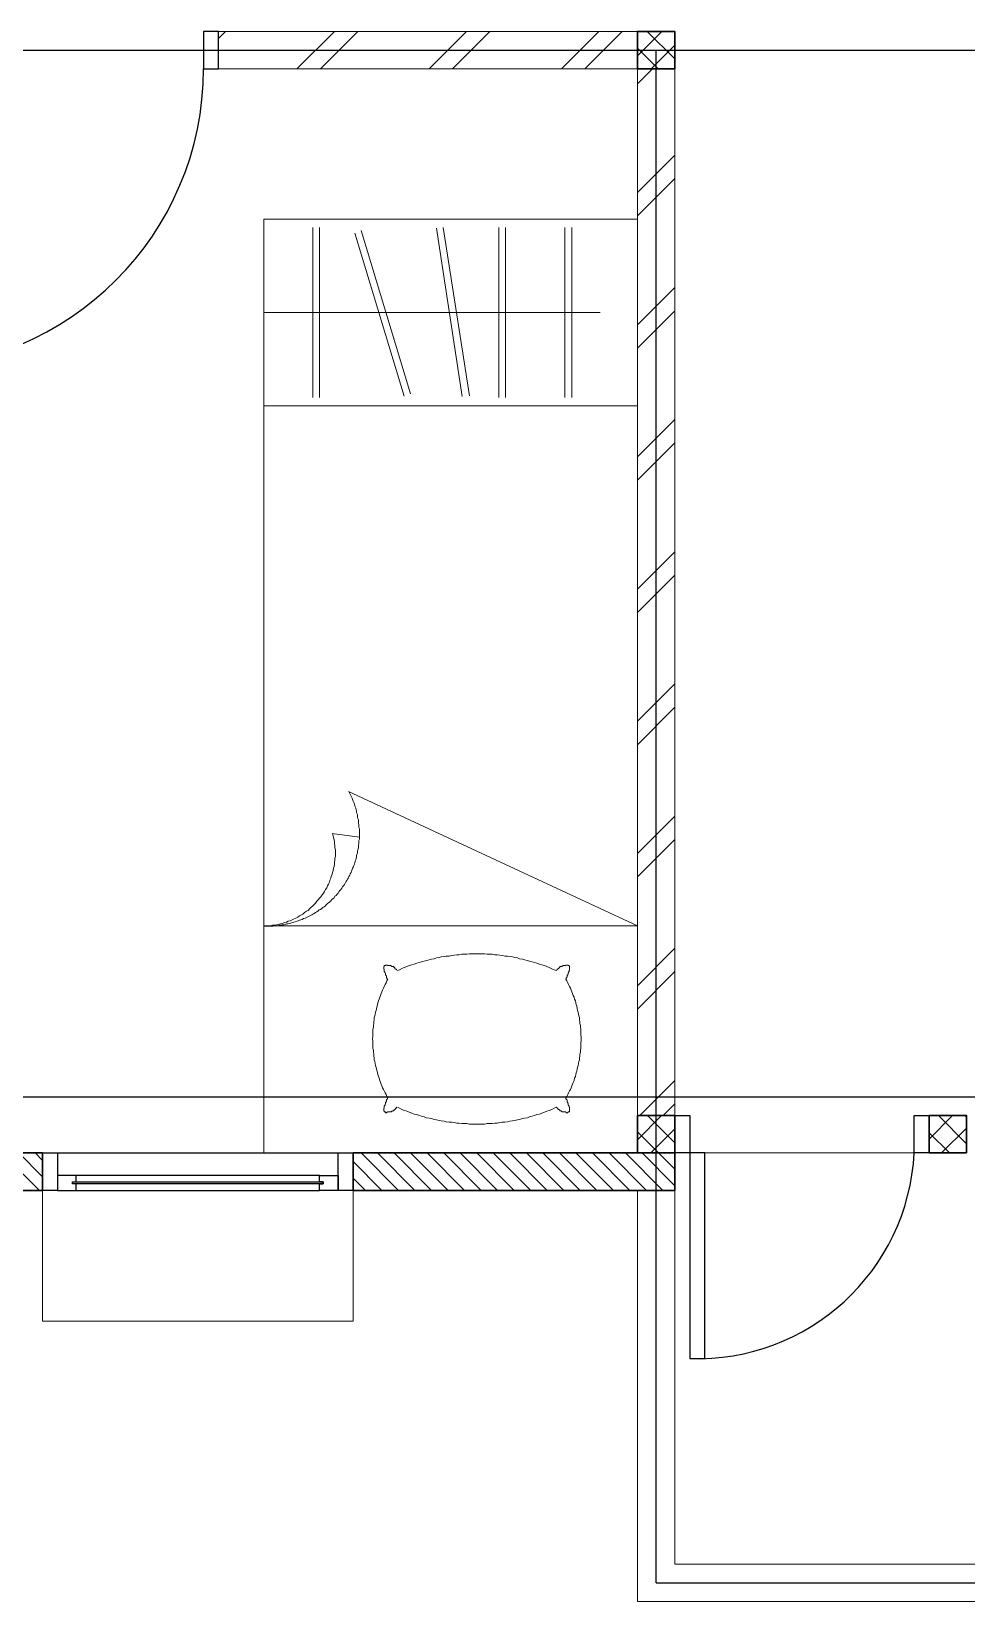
# Model space of a CAD drawing. Header units: millimetres. Extents: x -324 to 75, y -297 to 212.
# Drawn here: x -277.862 to -275.362, y 181.294 to 185.494 of the extents above; entities that cross this region are included whole.
import ezdxf

# ---------------------------------------------------------------- set-up
doc = ezdxf.new("R2010")
doc.units = ezdxf.units.MM
for name, color, linetype, lineweight in [('ars', 11, 'Continuous', 0), ('KOL', 1, 'Continuous', 30), ('KOLOM', 4, 'Continuous', 9), ('lan', 7, 'Continuous', 15), ('tem', 5, 'Continuous', 20)]:
    doc.layers.add(name, color=color, linetype=linetype, lineweight=lineweight)
doc.layers.add('as', color=1, linetype='Continuous', plot=False)
doc.layers.add('Kusen', color=30, linetype='Continuous')

# ---------------------------------------------------------------- blocks, each defined once
blk = doc.blocks.new('T. J2')
at = {"layer": 'Kusen'}
for p, q in [((-0.3692, 0.1), (0.2808, 0.1)), ((0.2808, 0.06), (-0.3692, 0.06)), ((-0.4192, 0), (0.3308, 0))]:
    blk.add_line(p, q, dxfattribs=at)
for points in [[(-0.4592, 0), (-0.4192, 0), (-0.4192, 0.1), (-0.4592, 0.1)], [(0.3308, 0), (0.3708, 0), (0.3708, 0.1), (0.3308, 0.1)]]:
    blk.add_lwpolyline(points, close=True, dxfattribs=at)
for points in [[(-0.3692, 0.0775), (-0.3692, 0.06), (-0.4192, 0.06), (-0.4192, 0.1), (-0.3692, 0.1), (-0.3692, 0.0825), (-0.3792, 0.0825), (-0.3792, 0.0775), (-0.3692, 0.0775)], [(0.2808, 0.0775), (0.2808, 0.06), (0.3308, 0.06), (0.3308, 0.1), (0.2808, 0.1), (0.2808, 0.0825), (0.2908, 0.0825), (0.2908, 0.0775), (0.2808, 0.0775)]]:
    blk.add_lwpolyline(points, dxfattribs=at)
at = {"layer": 'Kusen', "color": 141}
blk.add_lwpolyline([(-0.3792, 0.0775), (0.2908, 0.0775), (0.2908, 0.0825), (-0.3792, 0.0825)], close=True, dxfattribs=at)
blk = doc.blocks.new('K 10.10')
at = {"layer": 'ars'}
h = blk.add_hatch(dxfattribs=at)
h.set_pattern_fill('_USER', color=256, scale=0.05, angle=45, double=1, pattern_type=0)
h.set_pattern_definition([(45, (0, 0), (-0.035355339, 0.035355339), []), (135, (0, 0), (-0.035355339, -0.035355339), [])])
h.paths.add_polyline_path([(1560.5383, 1380.4069), (1560.6383, 1380.4069), (1560.6383, 1380.5069), (1560.5383, 1380.5069)])
at = {"layer": 'KOL'}
blk.add_lwpolyline([(1560.5383, 1380.4069), (1560.6383, 1380.4069), (1560.6383, 1380.5069), (1560.5383, 1380.5069)], close=True, dxfattribs=at)
blk = doc.blocks.new('P.60')
at = {"layer": 'Kusen'}
for points in [[(1472.8348, 997.5354), (1472.8748, 997.5354), (1472.8748, 997.4354), (1472.8348, 997.4354)], [(1473.4748, 997.5354), (1473.5148, 997.5354), (1473.5148, 997.4354), (1473.4748, 997.4354)], [(1472.8748, 996.8854), (1472.9148, 996.8854), (1472.9148, 997.4354), (1472.8748, 997.4354)]]:
    blk.add_lwpolyline(points, close=True, dxfattribs=at)
blk.add_arc((1472.8948, 997.4658), 0.5808, 268.0266, 356.9943, dxfattribs=at)
blk = doc.blocks.new('P.80')
at = {"layer": 'Kusen'}
for points in [[(-69.8094, -74.8368), (-69.7694, -74.8368), (-69.7694, -74.0368), (-69.8094, -74.0368)], [(-70.6094, -74.9368), (-70.5694, -74.9368), (-70.5694, -74.8368), (-70.6094, -74.8368)], [(-69.7694, -74.9368), (-69.7294, -74.9368), (-69.7294, -74.8368), (-69.7694, -74.8368)]]:
    blk.add_lwpolyline(points, close=True, dxfattribs=at)
blk.add_arc((-69.7694, -74.8368), 0.8, 90, 180, dxfattribs=at)
blk = doc.blocks.new('BED2')
blk.add_lwpolyline([(-0.4994, 1.9988), (0.4994, 1.9988), (0.4994, 0), (-0.4994, 0)], close=True)
for points in [[(0.4994, 1.9988), (0.4994, 0)], [(-0.1435, 1.8765), (-0.1435, 1.8765), (-0.1435, 1.8765), (-0.1447, 1.8765), (-0.1447, 1.8777), (-0.1447, 1.8789), (-0.1471, 1.8789), (-0.1471, 1.8814), (-0.1495, 1.8814), (-0.1495, 1.8826), (-0.1495, 1.8826), (-0.1495, 1.8838), (-0.1519, 1.8838), (-0.1519, 1.8862), (-0.1556, 1.8862), (-0.1556, 1.8874), (-0.158, 1.8874), (-0.158, 1.8886), (-0.1592, 1.8886), (-0.1592, 1.8886), (-0.1689, 1.8886), (-0.1689, 1.8898), (-0.1701, 1.8898), (-0.1701, 1.891), (-0.1737, 1.891), (-0.1737, 1.8898), (-0.1737, 1.8898), (-0.1737, 1.8886), (-0.1774, 1.8886), (-0.1774, 1.8886), (-0.1774, 1.8886), (-0.1774, 1.8862), (-0.1786, 1.8862), (-0.1786, 1.8789), (-0.1774, 1.8789), (-0.1774, 1.8765), (-0.1774, 1.8765), (-0.1774, 1.8729), (-0.1762, 1.8729), (-0.1762, 1.8705), (-0.1749, 1.8705), (-0.1749, 1.868), (-0.1737, 1.868), (-0.1737, 1.8668), (-0.1737, 1.8668), (-0.1737, 1.8632), (-0.1725, 1.8632), (-0.1725, 1.8608), (-0.1713, 1.8608), (-0.1713, 1.8571), (-0.1713, 1.8571), (-0.1713, 1.8559), (-0.1701, 1.8559), (-0.1701, 1.8547), (-0.1689, 1.8547), (-0.1689, 1.8523), (-0.1677, 1.8523)], [(0.2827, 1.8765), (0.2766, 1.8789), (0.2706, 1.8826), (0.2633, 1.885), (0.2573, 1.8874), (0.2512, 1.8898), (0.2439, 1.8923), (0.2379, 1.8947), (0.2306, 1.8959), (0.2246, 1.8983), (0.2185, 1.9007), (0.2113, 1.9019), (0.2052, 1.9044), (0.1979, 1.9056), (0.1919, 1.9068), (0.1846, 1.9092), (0.1786, 1.9104), (0.1713, 1.9116), (0.1653, 1.9128), (0.158, 1.914), (0.1519, 1.9153), (0.1447, 1.9165), (0.1374, 1.9165), (0.1314, 1.9177), (0.1241, 1.9189), (0.118, 1.9189), (0.1108, 1.9201), (0.1047, 1.9201), (0.0975, 1.9201), (0.0902, 1.9213), (0.0841, 1.9213), (0.0769, 1.9213), (0.0708, 1.9213), (0.0636, 1.9213), (0.0563, 1.9213), (0.0502, 1.9213), (0.043, 1.9201), (0.0369, 1.9201), (0.0297, 1.9201), (0.0224, 1.9189), (0.0163, 1.9189), (0.0091, 1.9177), (0.003, 1.9165), (-0.0042, 1.9165), (-0.0115, 1.9153), (-0.0176, 1.914), (-0.0248, 1.9128), (-0.0309, 1.9116), (-0.0381, 1.9104), (-0.0442, 1.9092), (-0.0515, 1.9068), (-0.0575, 1.9056), (-0.0648, 1.9044), (-0.0708, 1.9019), (-0.0781, 1.9007), (-0.0841, 1.8983), (-0.0902, 1.8959), (-0.0975, 1.8947), (-0.1035, 1.8923), (-0.1108, 1.8898), (-0.1168, 1.8874), (-0.1229, 1.885), (-0.1301, 1.8826), (-0.1362, 1.8789), (-0.1423, 1.8765)], [(0.3081, 1.8523), (0.3081, 1.8523), (0.3081, 1.8547), (0.3093, 1.8547), (0.3093, 1.8559), (0.3105, 1.8559), (0.3105, 1.8571), (0.3117, 1.8571), (0.3117, 1.8608), (0.3117, 1.8608), (0.3117, 1.8632), (0.313, 1.8632), (0.313, 1.8668), (0.3142, 1.8668), (0.3142, 1.868), (0.3142, 1.868), (0.3142, 1.8705), (0.3154, 1.8705), (0.3154, 1.8729), (0.3166, 1.8729), (0.3166, 1.8765), (0.3178, 1.8765), (0.3178, 1.8789), (0.3178, 1.8789), (0.3178, 1.8862), (0.3178, 1.8862), (0.3178, 1.8886), (0.3166, 1.8886), (0.3166, 1.8886), (0.3142, 1.8886), (0.3142, 1.8898), (0.313, 1.8898), (0.313, 1.891), (0.3093, 1.891), (0.3093, 1.8898), (0.3081, 1.8898), (0.3081, 1.8886), (0.2996, 1.8886), (0.2996, 1.8886), (0.2972, 1.8886), (0.2972, 1.8874), (0.296, 1.8874), (0.296, 1.8862), (0.2924, 1.8862), (0.2924, 1.8838), (0.29, 1.8838), (0.29, 1.8826), (0.2887, 1.8826), (0.2887, 1.8814), (0.2863, 1.8814), (0.2863, 1.8789), (0.2851, 1.8789), (0.2851, 1.8777), (0.2839, 1.8777), (0.2839, 1.8765), (0.2839, 1.8765), (0.2839, 1.8765), (0.2827, 1.8765)], [(-0.1677, 1.8523), (-0.1701, 1.8475), (-0.1725, 1.8426), (-0.1749, 1.8378), (-0.1774, 1.8329), (-0.1798, 1.8293), (-0.1822, 1.8245), (-0.1834, 1.8196), (-0.1858, 1.8148), (-0.187, 1.8099), (-0.1895, 1.8051), (-0.1907, 1.799), (-0.1931, 1.7942), (-0.1943, 1.7893), (-0.1955, 1.7845), (-0.1967, 1.7797), (-0.1979, 1.7748), (-0.1992, 1.77), (-0.2004, 1.7651), (-0.2016, 1.7591), (-0.2028, 1.7542), (-0.204, 1.7494), (-0.204, 1.7446), (-0.2052, 1.7397), (-0.2052, 1.7349), (-0.2064, 1.7288), (-0.2064, 1.724), (-0.2076, 1.7191), (-0.2076, 1.7143), (-0.2076, 1.7082), (-0.2076, 1.7034), (-0.2076, 1.6985), (-0.2088, 1.6937), (-0.2076, 1.6877), (-0.2076, 1.6828), (-0.2076, 1.678), (-0.2076, 1.6731), (-0.2076, 1.6683), (-0.2064, 1.6622), (-0.2064, 1.6574), (-0.2052, 1.6525), (-0.2052, 1.6477), (-0.204, 1.6429), (-0.204, 1.6368), (-0.2028, 1.632), (-0.2016, 1.6271), (-0.2004, 1.6223), (-0.1992, 1.6174), (-0.1979, 1.6126), (-0.1967, 1.6065), (-0.1955, 1.6017), (-0.1943, 1.5969), (-0.1931, 1.592), (-0.1907, 1.5872), (-0.1895, 1.5823), (-0.187, 1.5775), (-0.1858, 1.5726), (-0.1834, 1.5678), (-0.1822, 1.563), (-0.1798, 1.5581), (-0.1774, 1.5533), (-0.1749, 1.5484), (-0.1725, 1.5436), (-0.1701, 1.5387), (-0.1677, 1.5339)], [(0.3081, 1.5339), (0.3105, 1.5387), (0.313, 1.5436), (0.3154, 1.5484), (0.3178, 1.5533), (0.3202, 1.5581), (0.3226, 1.563), (0.3238, 1.5678), (0.3263, 1.5726), (0.3275, 1.5775), (0.3299, 1.5823), (0.3311, 1.5872), (0.3335, 1.592), (0.3347, 1.5969), (0.336, 1.6017), (0.3372, 1.6065), (0.3384, 1.6126), (0.3396, 1.6174), (0.3408, 1.6223), (0.342, 1.6271), (0.3432, 1.632), (0.3444, 1.6368), (0.3444, 1.6429), (0.3456, 1.6477), (0.3456, 1.6525), (0.3469, 1.6574), (0.3469, 1.6622), (0.3481, 1.6683), (0.3481, 1.6731), (0.3481, 1.678), (0.3481, 1.6828), (0.3493, 1.6889), (0.3493, 1.6937), (0.3493, 1.6985), (0.3481, 1.7034), (0.3481, 1.7082), (0.3481, 1.7143), (0.3481, 1.7191), (0.3469, 1.724), (0.3469, 1.7288), (0.3456, 1.7349), (0.3456, 1.7397), (0.3444, 1.7446), (0.3444, 1.7494), (0.3432, 1.7542), (0.342, 1.7591), (0.3408, 1.7651), (0.3396, 1.77), (0.3384, 1.7748), (0.3372, 1.7797), (0.336, 1.7845), (0.3347, 1.7893), (0.3335, 1.7942), (0.3311, 1.799), (0.3299, 1.8051), (0.3275, 1.8099), (0.3263, 1.8148), (0.3238, 1.8196), (0.3226, 1.8245), (0.3202, 1.8293), (0.3178, 1.8329), (0.3154, 1.8378), (0.313, 1.8426), (0.3105, 1.8475), (0.3081, 1.8523)], [(-0.1677, 1.5339), (-0.1689, 1.5339), (-0.1689, 1.5327), (-0.1701, 1.5327), (-0.1701, 1.5303), (-0.1713, 1.5303), (-0.1713, 1.5278), (-0.1713, 1.5278), (-0.1713, 1.5254), (-0.1725, 1.5254), (-0.1725, 1.523), (-0.1737, 1.523), (-0.1737, 1.5206), (-0.1737, 1.5206), (-0.1737, 1.5182), (-0.1749, 1.5182), (-0.1749, 1.5169), (-0.1762, 1.5169), (-0.1762, 1.5145), (-0.1774, 1.5145), (-0.1774, 1.5097), (-0.1774, 1.5097), (-0.1774, 1.5073), (-0.1786, 1.5073), (-0.1786, 1.5), (-0.1774, 1.5), (-0.1774, 1.4988), (-0.1774, 1.4988), (-0.1774, 1.4976), (-0.1737, 1.4976), (-0.1737, 1.4964), (-0.1737, 1.4964), (-0.1737, 1.4964), (-0.1701, 1.4964), (-0.1701, 1.4964), (-0.1689, 1.4964), (-0.1689, 1.4976), (-0.1592, 1.4976), (-0.1592, 1.4988), (-0.158, 1.4988), (-0.158, 1.5), (-0.1556, 1.5), (-0.1556, 1.5), (-0.1519, 1.5), (-0.1519, 1.5024), (-0.1495, 1.5024), (-0.1495, 1.5048), (-0.1495, 1.5048), (-0.1495, 1.5061), (-0.1471, 1.5061), (-0.1471, 1.5073), (-0.1447, 1.5073), (-0.1447, 1.5085), (-0.1447, 1.5085), (-0.1435, 1.5085), (-0.1435, 1.5097), (-0.1435, 1.5097)], [(0.2839, 1.5097), (0.2839, 1.5085), (0.2839, 1.5085), (0.2839, 1.5085), (0.2851, 1.5085), (0.2851, 1.5073), (0.2863, 1.5073), (0.2863, 1.5061), (0.2887, 1.5061), (0.2887, 1.5048), (0.29, 1.5048), (0.29, 1.5024), (0.2924, 1.5024), (0.2924, 1.5), (0.296, 1.5), (0.296, 1.5), (0.2972, 1.5), (0.2972, 1.4988), (0.2996, 1.4988), (0.2996, 1.4976), (0.3081, 1.4976), (0.3081, 1.4964), (0.3093, 1.4964), (0.3093, 1.4964), (0.313, 1.4964), (0.313, 1.4964), (0.3142, 1.4964), (0.3142, 1.4976), (0.3166, 1.4976), (0.3166, 1.4988), (0.3178, 1.4988), (0.3178, 1.5), (0.3178, 1.5), (0.3178, 1.5073), (0.3178, 1.5073), (0.3178, 1.5097), (0.3166, 1.5097), (0.3166, 1.5145), (0.3154, 1.5145), (0.3154, 1.5169), (0.3142, 1.5169), (0.3142, 1.5182), (0.3142, 1.5182), (0.3142, 1.5206), (0.313, 1.5206), (0.313, 1.523), (0.3117, 1.523), (0.3117, 1.5254), (0.3117, 1.5254), (0.3117, 1.5278), (0.3105, 1.5278), (0.3105, 1.5303), (0.3093, 1.5303), (0.3093, 1.5327), (0.3081, 1.5327), (0.3081, 1.5339), (0.3081, 1.5339)], [(-0.1423, 1.5109), (-0.1362, 1.5085), (-0.1289, 1.5048), (-0.1229, 1.5024), (-0.1168, 1.5), (-0.1108, 1.4976), (-0.1035, 1.4952), (-0.0975, 1.4939), (-0.0902, 1.4915), (-0.0841, 1.4891), (-0.0781, 1.4879), (-0.0708, 1.4855), (-0.0648, 1.4843), (-0.0575, 1.4818), (-0.0515, 1.4806), (-0.0442, 1.4794), (-0.0381, 1.477), (-0.0309, 1.4758), (-0.0248, 1.4746), (-0.0176, 1.4734), (-0.0115, 1.4722), (-0.0042, 1.4722), (0.003, 1.4709), (0.0091, 1.4697), (0.0163, 1.4685), (0.0224, 1.4685), (0.0297, 1.4673), (0.0369, 1.4673), (0.043, 1.4673), (0.0502, 1.4661), (0.0563, 1.4661), (0.0636, 1.4661), (0.0708, 1.4661), (0.0769, 1.4661), (0.0841, 1.4661), (0.0902, 1.4661), (0.0975, 1.4673), (0.1047, 1.4673), (0.1108, 1.4673), (0.118, 1.4685), (0.1241, 1.4685), (0.1314, 1.4697), (0.1386, 1.4709), (0.1447, 1.4722), (0.1519, 1.4722), (0.158, 1.4734), (0.1653, 1.4746), (0.1713, 1.4758), (0.1786, 1.477), (0.1846, 1.4794), (0.1919, 1.4806), (0.1979, 1.4818), (0.2052, 1.4843), (0.2113, 1.4855), (0.2185, 1.4879), (0.2246, 1.4891), (0.2306, 1.4915), (0.2379, 1.4939), (0.2439, 1.4952), (0.2512, 1.4976), (0.2573, 1.5), (0.2633, 1.5024), (0.2706, 1.5061), (0.2766, 1.5085), (0.2827, 1.5109)], [(0.2827, 1.5097), (0.2839, 1.5097)], [(-0.3154, 1.1441), (-0.3142, 1.1501), (-0.313, 1.155), (-0.3117, 1.161), (-0.3105, 1.1659), (-0.3105, 1.1719), (-0.3093, 1.1768), (-0.3093, 1.1828), (-0.3081, 1.1877), (-0.3081, 1.1937), (-0.3081, 1.1998), (-0.3081, 1.2046), (-0.3093, 1.2107), (-0.3093, 1.2155), (-0.3105, 1.2215), (-0.3105, 1.2264), (-0.3117, 1.2324), (-0.313, 1.2373), (-0.3142, 1.2433), (-0.3154, 1.2482), (-0.3166, 1.253), (-0.319, 1.2591), (-0.3202, 1.2639), (-0.3226, 1.2688), (-0.3238, 1.2748), (-0.3263, 1.2797), (-0.3287, 1.2845), (-0.3311, 1.2893), (-0.3347, 1.2942), (-0.3372, 1.299), (-0.3396, 1.3039), (-0.3432, 1.3087), (-0.3469, 1.3136), (-0.3505, 1.3172), (-0.3541, 1.322), (-0.3577, 1.3257), (-0.3614, 1.3305), (-0.365, 1.3341), (-0.3686, 1.3378), (-0.3735, 1.3426), (-0.3771, 1.3462), (-0.3808, 1.3499), (-0.3856, 1.3523), (-0.3904, 1.3559), (-0.3953, 1.3596), (-0.3989, 1.362), (-0.4038, 1.3644), (-0.4086, 1.368), (-0.4134, 1.3705), (-0.4183, 1.3729), (-0.4231, 1.3753), (-0.4292, 1.3777), (-0.434, 1.3789), (-0.4389, 1.3814), (-0.4437, 1.3826), (-0.4498, 1.385), (-0.4546, 1.3862), (-0.4607, 1.3874), (-0.4655, 1.3886), (-0.4715, 1.3898), (-0.4764, 1.3898), (-0.4824, 1.391), (-0.4873, 1.391), (-0.4933, 1.3923), (-0.4994, 1.3923)], [(-0.2718, 1.0315), (-0.2706, 1.0351), (-0.2682, 1.0387), (-0.2669, 1.0424), (-0.2645, 1.046), (-0.2633, 1.0496), (-0.2621, 1.0533), (-0.2609, 1.0581), (-0.2585, 1.0617), (-0.2573, 1.0654), (-0.2561, 1.069), (-0.2548, 1.0726), (-0.2536, 1.0763), (-0.2524, 1.0811), (-0.2512, 1.0847), (-0.2512, 1.0884), (-0.25, 1.092), (-0.2488, 1.0956), (-0.2488, 1.1005), (-0.2476, 1.1041), (-0.2464, 1.1077), (-0.2464, 1.1114), (-0.2464, 1.1162), (-0.2452, 1.1199), (-0.2452, 1.1235), (-0.2452, 1.1283), (-0.2439, 1.132), (-0.2439, 1.1356), (-0.2439, 1.1392), (-0.2439, 1.1441), (-0.2439, 1.1477), (-0.2439, 1.1513), (-0.2439, 1.1562), (-0.2439, 1.1598), (-0.2452, 1.1634), (-0.2452, 1.1671), (-0.2452, 1.1719), (-0.2464, 1.1755), (-0.2464, 1.1792), (-0.2464, 1.1828), (-0.2476, 1.1877), (-0.2488, 1.1913), (-0.2488, 1.1949), (-0.25, 1.1985), (-0.2512, 1.2034), (-0.2512, 1.207), (-0.2524, 1.2107), (-0.2536, 1.2143), (-0.2548, 1.2179), (-0.2561, 1.2228), (-0.2573, 1.2264), (-0.2585, 1.23), (-0.2597, 1.2337), (-0.2621, 1.2373), (-0.2633, 1.2409), (-0.2645, 1.2446), (-0.2657, 1.2482), (-0.2682, 1.2518), (-0.2694, 1.2554), (-0.2718, 1.2591), (-0.273, 1.2627), (-0.2754, 1.2663), (-0.2778, 1.27), (-0.2803, 1.2736), (-0.2815, 1.2772), (-0.2839, 1.2809), (-0.2863, 1.2845), (-0.2887, 1.2869), (-0.2912, 1.2906), (-0.2936, 1.2942), (-0.296, 1.2966), (-0.2984, 1.3002), (-0.3008, 1.3039), (-0.3033, 1.3063), (-0.3057, 1.3099), (-0.3093, 1.3123), (-0.3117, 1.316), (-0.3142, 1.3184), (-0.3178, 1.3208), (-0.3202, 1.3245), (-0.3226, 1.3269), (-0.3263, 1.3293), (-0.3287, 1.3317), (-0.3323, 1.3354), (-0.3347, 1.3378), (-0.3384, 1.3402), (-0.342, 1.3426), (-0.3444, 1.345), (-0.3481, 1.3475), (-0.3517, 1.3487), (-0.3541, 1.3511), (-0.3577, 1.3535), (-0.3614, 1.3559), (-0.365, 1.3584), (-0.3686, 1.3596), (-0.3711, 1.362), (-0.3747, 1.3632), (-0.3783, 1.3656), (-0.382, 1.3668), (-0.3856, 1.3692), (-0.3892, 1.3705), (-0.3929, 1.3717), (-0.3965, 1.3741), (-0.4001, 1.3753), (-0.4038, 1.3765), (-0.4074, 1.3777), (-0.411, 1.3789), (-0.4159, 1.3801), (-0.4195, 1.3814), (-0.4231, 1.3826), (-0.4268, 1.3838), (-0.4304, 1.385), (-0.4352, 1.3862), (-0.4389, 1.3862), (-0.4425, 1.3874), (-0.4461, 1.3886), (-0.451, 1.3886), (-0.4546, 1.3898), (-0.4582, 1.3898), (-0.4619, 1.391), (-0.4667, 1.391), (-0.4703, 1.391), (-0.474, 1.3923), (-0.4788, 1.3923), (-0.4824, 1.3923), (-0.4873, 1.3923), (-0.4909, 1.3923), (-0.4946, 1.3923), (-0.4994, 1.3923)], [(-0.4994, 1.391), (0.4994, 1.391)], [(0.4994, 1.391), (-0.273, 1.0315)], [(-0.2439, 1.1538), (-0.3166, 1.1441)], [(-0.4994, 0), (0.4994, 0)], [(0.4994, -0.4988), (-0.4994, -0.4988), (-0.4994, 0), (0.4994, 0), (0.4994, -0.4988)], [(-0.3686, -0.0218), (-0.3686, -0.477)], [(-0.3505, -0.477), (-0.3505, -0.0218)], [(-0.1241, -0.0254), (-0.2561, -0.4613)], [(-0.2391, -0.4685), (-0.1071, -0.0315)], [(0.0309, -0.0242), (-0.0381, -0.4746)], [(-0.02, -0.477), (0.0502, -0.0266)], [(0.1289, -0.0218), (0.1289, -0.477)], [(0.1471, -0.477), (0.1471, -0.0218)], [(0.3057, -0.0218), (0.3057, -0.477)], [(0.3238, -0.477), (0.3238, -0.0218)], [(0.4001, -0.2494), (-0.4994, -0.2494)]]:
    blk.add_lwpolyline(points)
blk = doc.blocks.new('A-4')
at = {"layer": 'ars'}
h = blk.add_hatch(dxfattribs=at)
h.set_pattern_fill('TEMBOK', color=256, scale=0.25)
h.set_pattern_definition([(45, (2.7128, -0.72464), (-0.1767767, 0.1767767), []), (45, (2.7753, -0.72464), (-0.1767767, 0.1767767), [])])
h.paths.add_polyline_path([(-33.77, 46), (-32.65, 46), (-32.65, 45.9), (-33.77, 45.9)])
h = blk.add_hatch(dxfattribs=at)
h.set_pattern_fill('TEMBOK', color=256, scale=0.25)
h.set_pattern_definition([(45, (1.8328, -0.72464), (-0.1767767, 0.1767767), []), (45, (1.8953, -0.72464), (-0.1767767, 0.1767767), [])])
h.paths.add_polyline_path([(-32.55, 45.9), (-32.65, 45.9), (-32.65, 43.1), (-32.55, 43.1)])
h = blk.add_hatch(dxfattribs=at)
h.set_pattern_fill('ANSI31', color=256, scale=0.25, angle=180, style=0)
h.set_pattern_definition([(135, (-524.47873, -326.599584), (0.0220970869, 0.0220970869), [])])
h.paths.add_polyline_path([(-35.165, 43), (-34.24, 43), (-34.24, 42.9), (-35.165, 42.9)])
h = blk.add_hatch(dxfattribs=at)
h.set_pattern_fill('ANSI31', color=256, scale=0.25, angle=180, style=0)
h.set_pattern_definition([(135, (-522.72373, -326.599584), (0.0220970869, 0.0220970869), [])])
h.paths.add_polyline_path([(-33.41, 43), (-32.55, 43), (-32.55, 42.9), (-33.41, 42.9)])
at = {"layer": 'as'}
for p, q in [((-37.2, 45.95), (-31, 45.95)), ((-32.6, 41.85), (-32.6, 45.95)), ((-37.2, 43.15), (37.2, 43.15)), ((-32.6, 41.85), (-31, 41.85))]:
    blk.add_line(p, q, dxfattribs=at)
at = {"layer": 'KOL'}
for points in [[(-35.165, 43), (-34.24, 43), (-34.24, 42.9), (-35.165, 42.9)], [(-33.41, 43), (-32.55, 43), (-32.55, 42.9), (-33.41, 42.9)]]:
    blk.add_lwpolyline(points, close=True, dxfattribs=at)
at = {"layer": 'lan'}
for p, q in [((-32.47, 43), (-31.91, 43)), ((-34.24, 42.9), (-34.24, 42.55)), ((-33.41, 42.9), (-33.41, 42.55)), ((-32.65, 42.9), (-32.65, 41.8)), ((-32.55, 42.9), (-32.55, 41.9)), ((-33.41, 42.55), (-34.24, 42.55)), ((-32.55, 41.9), (-31.05, 41.9)), ((-32.65, 41.8), (-30.95, 41.8))]:
    blk.add_line(p, q, dxfattribs=at)
at = {"layer": 'tem'}
for points in [[(-32.65, 45.9), (-33.77, 45.9), (-33.77, 46), (-32.65, 46)], [(-32.65, 45.9), (-32.55, 45.9), (-32.55, 43.1), (-32.65, 43.1)]]:
    blk.add_lwpolyline(points, close=True, dxfattribs=at)
at = {"layer": 'ars', "xscale": -1, "rotation": 180}
blk.add_blockref('BED2', (-33.1494, 44.9988), dxfattribs=at)
at = {"layer": 'KOLOM', "extrusion": (0, 0, -1), "zscale": -1}
for p in [(-1527.9883, -1334.5069), (-1527.9883, -1337.4069), (-1528.7683, -1337.4069)]:
    blk.add_blockref('K 10.10', p, dxfattribs=at)
at = {"layer": 'Kusen', "rotation": 180}
blk.add_blockref('P.80', (-104.3794, -28.9368), dxfattribs=at)
at = {"layer": 'Kusen'}
blk.add_blockref('P.60', (-1505.3848, -954.4354), dxfattribs=at)
at = {"layer": 'Kusen', "xscale": -1, "rotation": 180}
blk.add_blockref('T. J2', (-33.7808, 43), dxfattribs=at)

msp = doc.modelspace()

# ---------------------------------------------------------------- block references
msp.add_blockref('A-4', (-243.5919, 139.4939))

doc.saveas('drawing.dxf')
